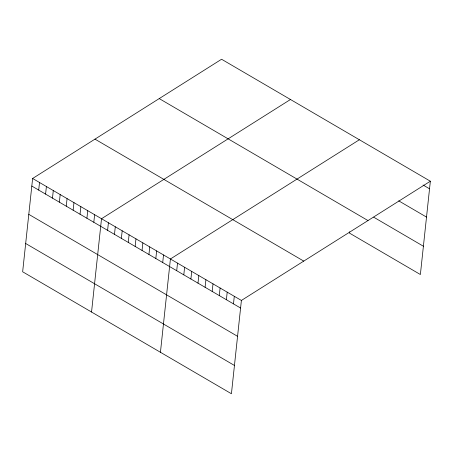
<?xml version="1.0" encoding="UTF-8"?>
<svg xmlns="http://www.w3.org/2000/svg" width="453" height="453" viewBox="0 0 453 453"><rect width="100%" height="100%" fill="white"/><g stroke="black" fill="none" stroke-linecap="round" stroke-linejoin="round"><path stroke-width="0.68" d="M32.622 178.476L22.65 271.783L231.426 393.748L241.398 300.447L430.35 181.217L221.574 59.252L32.622 178.476L241.398 300.447M38.703 190.084L39.513 182.502M45.589 194.111L46.399 186.528M52.48 198.137L53.29 190.554M59.371 202.157L60.181 194.58M66.257 206.183L67.067 198.601M73.148 210.209L73.958 202.627M80.039 214.235L80.849 206.653M86.925 218.261L87.74 210.679M93.816 222.281L94.626 214.705M91.546 312.032L101.517 218.725L290.469 99.501M107.599 230.334L108.409 222.751M114.484 234.36L115.294 226.777M121.376 238.386L122.185 230.804M128.267 242.406L129.077 234.83M135.153 246.432L135.962 238.856M142.044 250.458L142.854 242.876M148.935 254.484L149.745 246.902M155.826 258.51L156.636 250.928M162.712 262.53L163.522 254.954M160.441 352.281L170.413 258.98L359.365 139.751M176.704 270.707L177.514 263.125M183.799 274.852L184.609 267.27M190.9 278.997L191.71 271.421M197.995 283.148L198.805 275.566M205.096 287.293L205.905 279.711M212.191 291.438L213.001 283.861M219.292 295.588L220.101 288.006M226.392 299.733L227.202 292.151M233.488 303.878L234.297 296.302M349.535 231.766L349.393 233.052L420.378 274.524L430.35 181.217M423.034 185L429.54 188.799M398.714 200.843L426.516 217.089M373.714 217.202L423.402 246.234M159.218 98.595L367.995 220.566M94.977 139.133L303.753 261.104M31.812 186.058L240.588 308.029M28.788 214.348L237.565 336.319M25.674 243.493L234.45 365.463"/></g></svg>
